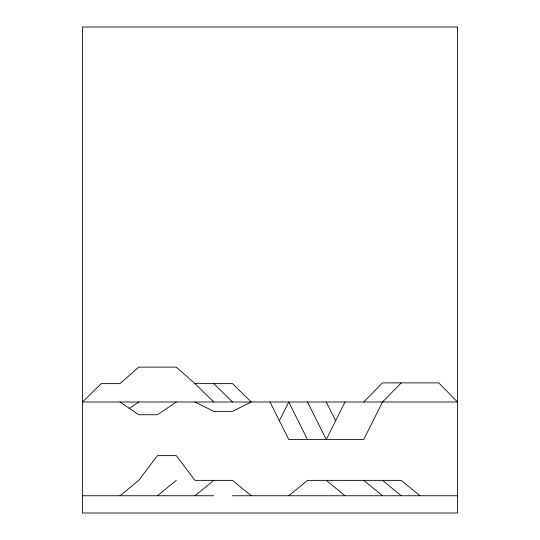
<?xml version="1.0" encoding="UTF-8"?>
<svg xmlns="http://www.w3.org/2000/svg" width="540" height="540" viewBox="0 0 540 540"><rect width="100%" height="100%" fill="white"/><g stroke="black" fill="none" stroke-linecap="round" stroke-linejoin="round"><path stroke-width="0.81" d="M279.376 420.748L288.752 402.003L307.503 439.499M344.999 402.003L326.248 439.499L307.503 402.003M363.751 402.003L382.502 382.88L438.75 382.88L457.502 402.003L82.499 402.003L101.25 383.623L120.002 383.623L138.753 367.126L176.249 367.126L195.001 383.623L213.752 402.003M401.247 382.88L382.502 402.003L363.751 439.499L288.752 439.499L270 402.003M120.002 495.747L138.753 480.377L157.498 455.625L176.249 455.625L195.001 480.377L232.497 480.377L251.249 495.747M157.498 495.747L176.249 480.377M195.001 495.747L213.752 480.377M288.752 495.747L307.503 480.377L401.247 480.377L419.999 495.747M129.026 408.611L138.753 402.003M176.249 402.003L157.498 414.747L138.753 414.747L120.002 402.003M195.001 383.623L232.497 383.623L251.249 402.003L232.497 411.372L213.752 411.372L195.001 402.003M82.499 495.747L213.752 495.747M232.497 495.747L457.502 495.747M382.502 480.377L401.247 495.747M363.751 480.377L382.502 495.747M326.248 480.377L344.999 495.747M213.752 383.623L232.497 402.003M326.248 402.003L335.624 420.748M457.502 27L82.499 27L82.499 513L457.502 513L457.502 27"/></g></svg>
